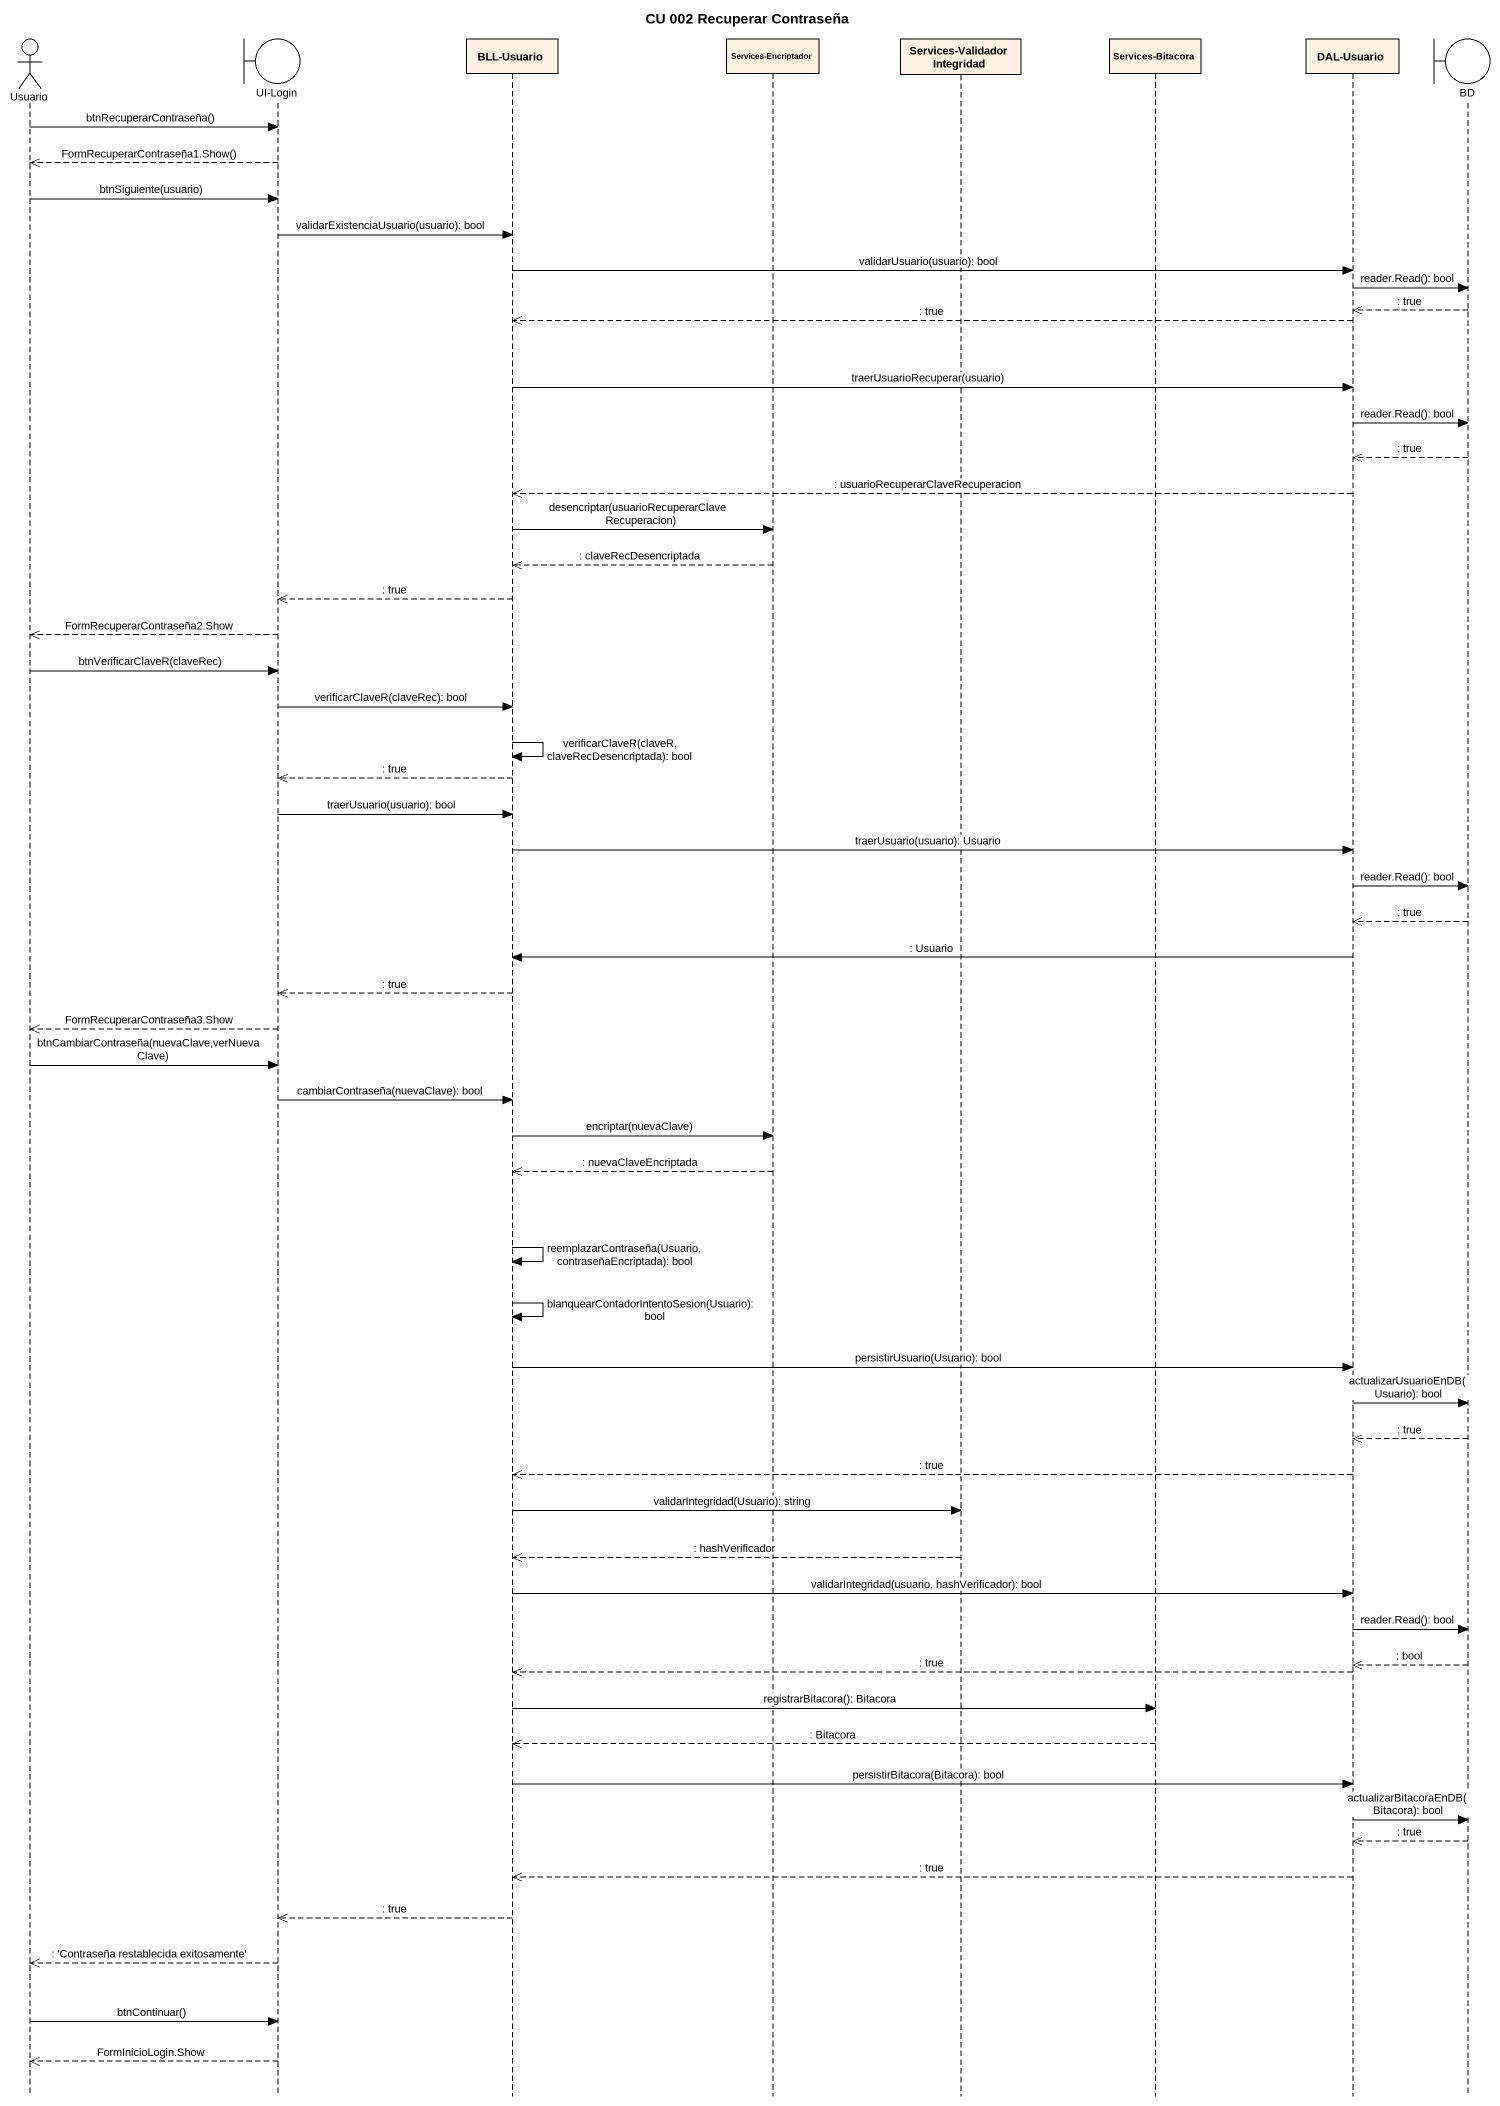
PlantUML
@startuml
title CU 002 Recuperar Contraseña
hide footbox
actor Usuario
boundary "UI-Login" as UI_Login
participant "BLL-Usuario" as BLL_Usuario
participant "Services-Encriptador" as Services_Encriptador
participant "Services-ValidadorIntegridad" as Services_ValidadorIntegridad
participant "Services-Bitacora" as Services_Bitacora
participant "DAL-Usuario" as DAL_Usuario
boundary BD

Usuario -> UI_Login : btnRecuperarContraseña()
UI_Login -->> Usuario : FormRecuperarContraseña1.Show()
Usuario -> UI_Login : btnSiguiente(usuario)
UI_Login -> BLL_Usuario : validarExistenciaUsuario(usuario): bool
BLL_Usuario -> DAL_Usuario : validarUsuario(usuario): bool
DAL_Usuario -> BD : reader.Read(): bool
BD -->> DAL_Usuario : : true
DAL_Usuario -->> BLL_Usuario : : true
BLL_Usuario -> DAL_Usuario : traerUsuarioRecuperar(usuario)
DAL_Usuario -> BD : reader.Read(): bool
BD -->> DAL_Usuario : : true
DAL_Usuario -->> BLL_Usuario : : usuarioRecuperarClaveRecuperacion
BLL_Usuario -> Services_Encriptador : desencriptar(usuarioRecuperarClaveRecuperacion)
Services_Encriptador -->> BLL_Usuario : : claveRecDesencriptada
BLL_Usuario -->> UI_Login : : true
UI_Login -->> Usuario : FormRecuperarContraseña2.Show
Usuario -> UI_Login : btnVerificarClaveR(claveRec)
UI_Login -> BLL_Usuario : verificarClaveR(claveRec): bool
BLL_Usuario -> BLL_Usuario : verificarClaveR(claveR, claveRecDesencriptada): bool
BLL_Usuario -->> UI_Login : : true
UI_Login -> BLL_Usuario : traerUsuario(usuario): bool
BLL_Usuario -> DAL_Usuario : traerUsuario(usuario): Usuario
DAL_Usuario -> BD : reader.Read(): bool
BD -->> DAL_Usuario : : true
DAL_Usuario -> BLL_Usuario : : Usuario
BLL_Usuario -->> UI_Login : : true
UI_Login -->> Usuario : FormRecuperarContraseña3.Show
Usuario -> UI_Login : btnCambiarContraseña(nuevaClave,verNuevaClave)
UI_Login -> BLL_Usuario : cambiarContraseña(nuevaClave): bool
BLL_Usuario -> Services_Encriptador : encriptar(nuevaClave)
Services_Encriptador -->> BLL_Usuario : : nuevaClaveEncriptada
BLL_Usuario -> BLL_Usuario : reemplazarContraseña(Usuario, contraseñaEncriptada): bool
BLL_Usuario -> BLL_Usuario : blanquearContadorIntentoSesion(Usuario): bool
BLL_Usuario -> DAL_Usuario : persistirUsuario(Usuario): bool
DAL_Usuario -> BD : actualizarUsuarioEnDB(Usuario): bool
BD -->> DAL_Usuario : : true
DAL_Usuario -->> BLL_Usuario : : true
BLL_Usuario -> Services_ValidadorIntegridad : validarIntegridad(Usuario): string
Services_ValidadorIntegridad -->> BLL_Usuario : : hashVerificador
BLL_Usuario -> DAL_Usuario : validarIntegridad(usuario, hashVerificador): bool
DAL_Usuario -> BD : reader.Read(): bool
BD -->> DAL_Usuario : : bool
DAL_Usuario -->> BLL_Usuario : : true
BLL_Usuario -> Services_Bitacora : registrarBitacora(): Bitacora
Services_Bitacora -->> BLL_Usuario : : Bitacora
BLL_Usuario -> DAL_Usuario : persistirBitacora(Bitacora): bool
DAL_Usuario -> BD : actualizarBitacoraEnDB(Bitacora): bool
BD -->> DAL_Usuario : : true
DAL_Usuario -->> BLL_Usuario : : true
BLL_Usuario -->> UI_Login : : true
UI_Login -->> Usuario : : 'Contraseña restablecida exitosamente'
Usuario -> UI_Login : btnContinuar()
UI_Login -->> Usuario : FormInicioLogin.Show
@enduml
